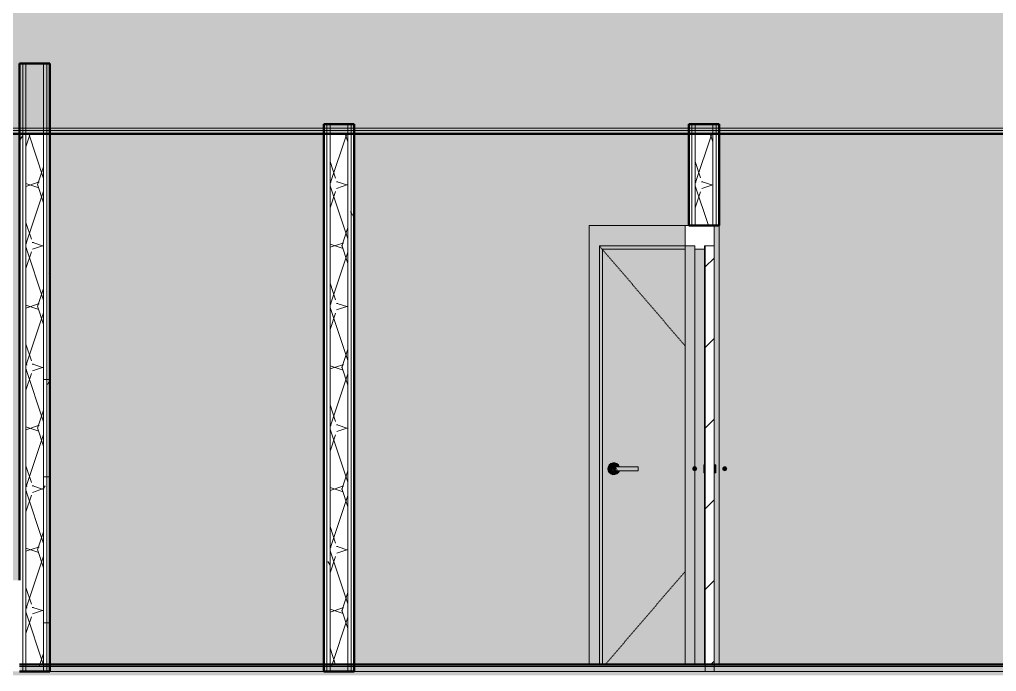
# Model space of a CAD drawing. Header units: inches. Extents: x 9566 to 17067, y -226 to 532.
# Drawn here: x 11584 to 11776.7, y 120 to 248.7 of the extents above; entities that cross this region are included whole.
import ezdxf

# ---------------------------------------------------------------- set-up
doc = ezdxf.new("R2010")
doc.units = ezdxf.units.IN
doc.header["$MEASUREMENT"] = 0
doc.linetypes.add('Dash 1_16_', pattern=[0.125, 0.0625, -0.0625])
for name, color, linetype, lineweight in [('A-AREA-PATT-1', 41, 'Continuous', 9), ('A-DOOR', 31, 'Continuous', 13), ('A-DOOR-7', 31, 'Dash 1_16_', 9), ('A-DOOR-8', 31, 'Continuous', 9), ('A-DOOR-9', 31, 'Continuous', 20), ('A-DOOR-FRAM', 31, 'Continuous', 9), ('A-DOOR-FRAM-6', 31, 'Continuous', 13), ('A-DOOR-FRAM-7', 31, 'Continuous', 20), ('A-FLOR-1', 192, 'Continuous', 5), ('A-FLOR-2', 192, 'Continuous', 50), ('A-FLOR-MCUT', 51, 'Continuous', 13), ('A-FLOR-PATT-1', 8, 'Continuous', 9), ('A-WALL', 113, 'Continuous', 13), ('A-WALL-PATT-1', 111, 'Continuous', 9), ('I-WALL', 2, 'Continuous', 13), ('I-WALL-1', 2, 'Continuous', 5), ('I-WALL-2', 2, 'Continuous', 50)]:
    doc.layers.add(name, color=color, linetype=linetype, lineweight=lineweight)
doc.layers.add('A-AREA-PATT-2', color=7, linetype='Continuous', lineweight=9, transparency=0.9)
doc.layers.add('A-AREA-PATT-5', color=254, linetype='Continuous', lineweight=9, transparency=0.9)
pattern_1 = [(0, (11002.727, 72), (38.4, 9.6), [1.584, -27.216, 1.584, -27.216, -153.6]), (0, (11002.727, 72), (38.4, 9.6), [-57.6, 1.584, -56.016, 1.584, -27.216, -67.2]), (0, (11002.727, 72), (38.4, 9.6), [-144, 1.584, -17.616, 1.584, -46.416]), (120, (11017.127, 76.8), (-27.51384, 28.455376), [1.584, -27.216, 1.584, -27.216, -153.6]), (120, (11017.127, 76.8), (-27.51384, 28.455376), [-57.6, 1.584, -56.016, 1.584, -27.216, -67.2]), (120, (11017.127, 76.8), (-27.51384, 28.455376), [-144, 1.584, -17.616, 1.584, -46.416]), (240, (11021.927, 96), (-10.88616, -38.055376), [1.584, -27.216, 1.584, -27.216, -153.6]), (240, (11021.927, 96), (-10.88616, -38.055376), [-57.6, 1.584, -56.016, 1.584, -27.216, -67.2]), (240, (11021.927, 96), (-10.88616, -38.055376), [-144, 1.584, -17.616, 1.584, -46.416])]
pattern_2 = [(161.57, (11003.327, 72.6), (-4.8003375, -0.0004146), [0, -34.152, 3.792, 0]), (18.43, (11002.127, 72.6), (-4.8003375, 0.0004146), [0, -34.152, 3.792, 0]), (108.43, (11003.327, 72.6), (2.3991322, -12.001051), [11.382, -26.562]), (71.57, (11002.127, 72.6), (2.3991322, 12.001051), [11.382, -26.562])]

# ---------------------------------------------------------------- blocks, each defined once
blk = doc.blocks.new('HOLLOW METAL - UNIT DOOR-1758958-BUILDING SECTION - EAST_WEST - LOOKING NORTH')
at = {"layer": 'A-DOOR-8'}
for points in [[(11716.96, 159.66), (11717.35, 159.66), (11717.55, 160), (11717.35, 160.34), (11716.96, 160.34), (11716.76, 160)], [(11719.05, 159.19), (11719.24, 159.19), (11719.24, 160.81), (11718.92, 160.81), (11718.92, 159.19)], [(11721.3, 159.19), (11721.3, 160.81), (11720.99, 160.81), (11720.99, 159.19)], [(11723.27, 159.66), (11723.47, 160), (11723.27, 160.34), (11722.88, 160.34), (11722.68, 160), (11722.88, 159.66)]]:
    blk.add_hatch(color=256, dxfattribs=at).paths.add_polyline_path(points, flags=0)
at = {"layer": 'A-DOOR-FRAM'}
for points in [[(11715.99, 121.37), (11717.18, 121.37), (11717.18, 159.66), (11716.96, 159.66), (11716.76, 160), (11716.96, 160.34), (11717.18, 160.34), (11717.18, 204), (11715.24, 204), (11715.24, 121.37)], [(11719.05, 121.37), (11719.05, 159.19), (11718.92, 159.19), (11718.92, 160.81), (11719.05, 160.81), (11719.05, 203.37), (11717.18, 203.37), (11717.18, 160.34), (11717.35, 160.34), (11717.55, 160), (11717.35, 159.66), (11717.18, 159.66), (11717.18, 121.37)]]:
    blk.add_hatch(color=256, dxfattribs=at).paths.add_polyline_path(points, flags=0)
h = blk.add_hatch(color=256, dxfattribs=at)
h.paths.add_polyline_path([(11719.05, 121.37), (11719.24, 121.37), (11719.24, 159.19), (11719.05, 159.19), (11719.05, 150.3)], flags=0)
h.paths.add_polyline_path([(11719.24, 160.81), (11719.24, 204), (11719.05, 204), (11719.05, 160.81)], flags=0)
h = blk.add_hatch(dxfattribs=at)
h.set_pattern_fill('FP_20', color=256, style=0, pattern_type=2)
h.set_pattern_definition([(45, (11002.727, 72), (-7.95495, 7.95495), [])])
h.paths.add_polyline_path([(11720.99, 121.25), (11720.99, 204), (11719.24, 204), (11719.24, 121.25)], flags=0)
at = {"layer": 'A-DOOR-8'}
for p, q in [((11718.92, 160.81), (11718.92, 159.19)), ((11719.24, 160.81), (11718.92, 160.81)), ((11719.24, 159.19), (11719.24, 160.81)), ((11721.3, 160.81), (11720.99, 160.81)), ((11720.99, 160.81), (11720.99, 159.19)), ((11721.3, 159.19), (11721.3, 160.81)), ((11718.92, 159.19), (11719.24, 159.19)), ((11720.99, 159.19), (11721.3, 159.19))]:
    blk.add_line(p, q, dxfattribs=at)
for centre, start, end in [((11717.15, 160), 0, 180), ((11717.15, 160), 180, 0), ((11723.08, 160), 0, 180), ((11723.08, 160), 180, 0)]:
    blk.add_arc(centre, 0.394, start, end, dxfattribs=at)
at = {"layer": 'A-DOOR-9'}
for p, q in [((11719.24, 204), (11719.24, 120)), ((11720.99, 204), (11719.24, 204)), ((11720.99, 120), (11720.99, 204)), ((11719.24, 120), (11720.99, 120))]:
    blk.add_line(p, q, dxfattribs=at)
at = {"layer": 'A-DOOR-FRAM'}
for p, q in [((11715.24, 121.37), (11715.24, 204)), ((11717.18, 160.34), (11717.18, 203.37)), ((11719.05, 160.81), (11719.05, 203.37)), ((11717.18, 121.37), (11717.18, 159.66)), ((11719.05, 121.37), (11719.05, 159.19))]:
    blk.add_line(p, q, dxfattribs=at)
at = {"layer": 'A-DOOR-FRAM-7'}
for p, q in [((11720.99, 208), (11715.24, 208)), ((11715.24, 208), (11715.24, 204)), ((11720.99, 204), (11720.99, 208)), ((11715.24, 204), (11717.18, 204)), ((11717.18, 204), (11717.18, 203.37)), ((11717.18, 203.37), (11719.05, 203.37)), ((11719.05, 203.37), (11719.05, 204)), ((11719.05, 204), (11720.99, 204))]:
    blk.add_line(p, q, dxfattribs=at)
blk = doc.blocks.new('HOLLOW METAL - UNIT DOOR-V28-BUILDING SECTION - EAST_WEST - LOOKING NORTH')
at = {"layer": 'A-DOOR'}
h = blk.add_hatch(color=256, dxfattribs=at)
h.paths.add_polyline_path([(11715.24, 121.37), (11715.24, 203.37), (11698.96, 203.37), (11698.96, 121.37)], flags=0)
h.paths.add_polyline_path([(11701.19, 158.82), (11700.89, 158.86), (11700.6, 158.98), (11700.36, 159.16), (11700.17, 159.41), (11700.05, 159.69), (11700.01, 160), (11700.05, 160.31), (11700.17, 160.59), (11700.36, 160.84), (11700.6, 161.02), (11700.89, 161.14), (11701.19, 161.18), (11701.5, 161.14), (11701.78, 161.02), (11702.03, 160.84), (11702.22, 160.59), (11702.33, 160.39), (11706.02, 160.34), (11706.02, 159.61), (11702.3, 159.61), (11702.22, 159.41), (11702.03, 159.16), (11701.78, 158.98), (11701.5, 158.86)], flags=0)
h = blk.add_hatch(color=256, dxfattribs=at)
h.paths.add_polyline_path([(11701.88, 159.61), (11701.84, 159.66), (11701.87, 159.62)], flags=0)
h.paths.add_polyline_path([(11700.97, 160), (11701.05, 159.92), (11701.03, 160), (11701, 160.06)], flags=0)
h.paths.add_polyline_path([(11701.19, 158.82), (11701.5, 158.86), (11701.78, 158.98), (11702.03, 159.16), (11702.22, 159.41), (11702.27, 159.61), (11701.09, 159.66), (11701.01, 159.73), (11700.98, 160.09), (11701.03, 160.29), (11701.19, 160.36), (11701.39, 160.38), (11702.07, 160.39), (11702.3, 160.39), (11702.22, 160.59), (11702.03, 160.84), (11701.78, 161.02), (11701.5, 161.14), (11701.19, 161.18), (11700.89, 161.14), (11700.6, 161.02), (11700.36, 160.84), (11700.17, 160.59), (11700.05, 160.31), (11700.01, 160), (11700.05, 159.69), (11700.17, 159.41), (11700.36, 159.16), (11700.6, 158.98), (11700.89, 158.86)], flags=0)
h.paths.add_polyline_path([(11701.88, 159.62), (11701.84, 159.72), (11701.86, 159.66)], flags=0)
h.paths.add_polyline_path([(11701.88, 159.72), (11701.88, 159.8), (11701.85, 159.8)], flags=0)
h.paths.add_polyline_path([(11701.88, 159.8), (11701.84, 160.07), (11701.82, 160), (11701.85, 159.9)], flags=0)
h = blk.add_hatch(color=256, dxfattribs=at)
h.paths.add_polyline_path([(11701.51, 160), (11701.76, 159.81), (11701.61, 160)], flags=0)
h.paths.add_polyline_path([(11701.88, 159.61), (11701.51, 160), (11701.03, 160), (11701.01, 159.92), (11700.98, 159.9), (11701.03, 159.71), (11701.19, 159.64), (11701.39, 159.62), (11701.81, 159.62)], flags=0)
h.paths.add_polyline_path([(11701.88, 159.66), (11701.85, 159.8), (11701.76, 160), (11701.63, 160), (11701.84, 159.72)], flags=0)
h.paths.add_polyline_path([(11701.88, 159.8), (11701.82, 160), (11701.76, 160), (11701.82, 159.9)], flags=0)
h = blk.add_hatch(color=256, dxfattribs=at)
h.paths.add_polyline_path([(11701.76, 160), (11701.82, 160), (11701.8, 160.07), (11701.76, 160)], flags=0)
h.paths.add_polyline_path([(11701.51, 160), (11701.81, 160.38), (11701.52, 160.38), (11701.39, 160.38), (11701.12, 160.35), (11701.01, 160.27), (11701.03, 160.11), (11701.06, 160.17), (11701.03, 160), (11701.51, 160)], flags=0)
h.paths.add_polyline_path([(11701.63, 160), (11701.7, 160.2), (11701.51, 160), (11701.61, 160)], flags=0)
h.paths.add_polyline_path([(11701.76, 160), (11701.84, 160.28), (11701.63, 160)], flags=0)
for points in [[(11706.02, 160), (11706.02, 160.39), (11701.88, 160.34), (11701.88, 160), (11705.31, 160)], [(11702.79, 159.61), (11706.02, 159.66), (11706.02, 160), (11701.88, 160), (11701.89, 159.61), (11702.54, 159.61)]]:
    blk.add_hatch(color=256, dxfattribs=at).paths.add_polyline_path(points, flags=0)
at = {"layer": 'A-DOOR-FRAM-6'}
for points in [[(11696.34, 121.37), (11698.34, 121.37), (11698.34, 204), (11715.24, 204), (11715.24, 208), (11696.34, 208), (11696.34, 150.3)], [(11698.96, 121.37), (11698.96, 203.37), (11715.24, 203.37), (11715.24, 204), (11698.34, 204), (11698.35, 121.37)]]:
    blk.add_hatch(color=256, dxfattribs=at).paths.add_polyline_path(points, flags=0)
at = {"layer": 'A-DOOR-7'}
for p, q in [((11698.34, 204), (11715.24, 184.28)), ((11715.24, 139.72), (11699.52, 121.37))]:
    blk.add_line(p, q, dxfattribs=at)
at = {"layer": 'A-DOOR-8'}
for p, q in [((11706.02, 160.39), (11701.88, 160.39)), ((11706.02, 160.39), (11706.02, 160)), ((11706.02, 160), (11706.02, 159.61)), ((11701.88, 159.61), (11706.02, 159.61))]:
    blk.add_line(p, q, dxfattribs=at)
at = {"layer": 'A-DOOR-8', "flags": 128}
for points in [[(11701.88, 160.39), (11701.86, 160.39), (11701.84, 160.39), (11701.81, 160.39), (11701.79, 160.39), (11701.77, 160.39), (11701.74, 160.39), (11701.72, 160.39), (11701.7, 160.39), (11701.68, 160.39), (11701.65, 160.39), (11701.63, 160.39), (11701.61, 160.39), (11701.59, 160.39), (11701.57, 160.39), (11701.55, 160.39), (11701.53, 160.39), (11701.51, 160.39), (11701.49, 160.39), (11701.48, 160.39), (11701.46, 160.39), (11701.44, 160.39), (11701.43, 160.39), (11701.41, 160.39), (11701.4, 160.39), (11701.39, 160.39), (11701.37, 160.39), (11701.36, 160.39), (11701.35, 160.39), (11701.34, 160.39), (11701.33, 160.39), (11701.32, 160.39), (11701.32, 160.39), (11701.31, 160.39), (11701.31, 160.39), (11701.3, 160.39), (11701.3, 160.39), (11701.29, 160.39), (11701.29, 160.39), (11701.29, 160.39)], [(11701.29, 159.61), (11701.29, 159.61), (11701.29, 159.61), (11701.3, 159.61), (11701.3, 159.61), (11701.3, 159.61), (11701.31, 159.61), (11701.32, 159.61), (11701.32, 159.61), (11701.33, 159.61), (11701.34, 159.61), (11701.35, 159.61), (11701.36, 159.61), (11701.37, 159.61), (11701.38, 159.61), (11701.4, 159.61), (11701.41, 159.61), (11701.42, 159.61), (11701.44, 159.61), (11701.46, 159.61), (11701.47, 159.61), (11701.49, 159.61), (11701.51, 159.61), (11701.53, 159.61), (11701.54, 159.61), (11701.56, 159.61), (11701.58, 159.61), (11701.6, 159.61), (11701.63, 159.61), (11701.65, 159.61), (11701.67, 159.61), (11701.69, 159.61), (11701.71, 159.61), (11701.74, 159.61), (11701.76, 159.61), (11701.78, 159.61), (11701.81, 159.61), (11701.83, 159.61), (11701.85, 159.61), (11701.88, 159.61), (11701.88, 159.61)]]:
    blk.add_lwpolyline(points, dxfattribs=at)
at = {"layer": 'A-DOOR-8'}
for centre, radius, start, end in [((11701.19, 160), 1.18, 19.6343, 180), ((11701.19, 160), 1.18, 180, 340.4367), ((11701.29, 160), 0.394, 135, 180), ((11701.29, 160), 0.394, 180, 225), ((11701.29, 160), 0.394, 90, 105), ((11701.29, 160), 0.394, 255, 270)]:
    blk.add_arc(centre, radius, start, end, dxfattribs=at)
at = {"layer": 'A-DOOR-FRAM'}
for p, q in [((11715.24, 208), (11696.34, 208)), ((11696.34, 208), (11696.34, 121.37)), ((11698.34, 204), (11715.24, 204)), ((11698.34, 121.37), (11698.34, 204)), ((11698.96, 203.37), (11715.24, 203.37)), ((11698.96, 121.37), (11698.96, 203.37))]:
    blk.add_line(p, q, dxfattribs=at)

msp = doc.modelspace()

# ---------------------------------------------------------------- hatches: boundary and pattern name
at = {"layer": 'A-AREA-PATT-1'}
h = msp.add_hatch(color=256, dxfattribs=at)
h.paths.add_polyline_path([(11250.4519, 121.375), (11278.7437, 121.375), (11278.7437, 202.75), (11279.4937, 202.75), (11279.4937, 121.375), (11316.7437, 121.375), (11316.7437, 126), (11314.7437, 126), (11314.7437, 142), (11317.7437, 142), (11317.7437, 145), (11389.7437, 145), (11389.7437, 142), (11392.7437, 142), (11392.7437, 126), (11390.7437, 126), (11390.7437, 121.375), (11392.9394, 121.375), (11392.9394, 207), (11434.9394, 207), (11434.9394, 121.375), (11437.6894, 121.375), (11437.6894, 204), (11439.6894, 204), (11439.6894, 207), (11440.6894, 207), (11440.6894, 121.375), (11511.5894, 121.375), (11511.5894, 207), (11549.5894, 207), (11549.5894, 121.375), (11553.9894, 121.375), (11553.9894, 138), (11562.9894, 138), (11562.9894, 140), (11563.4894, 140), (11563.5405, 144), (11566.4894, 144), (11566.4894, 140), (11567.9894, 140), (11567.9894, 144), (11569.9894, 144), (11569.9894, 140), (11571.4894, 140), (11571.5405, 144), (11574.4894, 144), (11574.4894, 140), (11574.9894, 140), (11574.9942, 138), (11583.9894, 138), (11583.9894, 226.125), (11250.4519, 226.125), (11250.4519, 126.7526)], flags=0)
h.paths.add_polyline_path([(11318.7437, 121.375), (11388.7437, 121.375), (11388.7437, 126), (11318.7437, 126)], flags=0)
h = msp.add_hatch(color=256, dxfattribs=at)
h.paths.add_polyline_path([(11721.9894, 121.375), (11817.0144, 121.375), (11817.0144, 207), (11853.0144, 207), (11853.0144, 121.375), (11930.6644, 121.375), (11930.6644, 207), (11972.6644, 207), (11972.6644, 121.375), (12115.9019, 121.375), (12115.9019, 226.125), (11721.9894, 226.125), (11721.9894, 150.2974)], flags=0)
h.paths.add_polyline_path([(11722.8792, 159.659), (11722.6823, 160), (11722.8792, 160.341), (11723.2729, 160.341), (11723.4697, 160), (11723.2729, 159.659)], flags=0)
at = {"layer": 'A-AREA-PATT-2'}
msp.add_hatch(color=256, dxfattribs=at).paths.add_polyline_path([(11589.9894, 121.375), (11643.9894, 121.375), (11643.9894, 226.125), (11589.9894, 226.125), (11589.9894, 150.2974)], flags=0)
at = {"layer": 'A-AREA-PATT-5'}
h = msp.add_hatch(color=256, dxfattribs=at)
h.paths.add_polyline_path([(11649.9894, 121.375), (11696.3394, 121.375), (11696.3394, 208), (11715.9894, 208), (11715.9894, 226.125), (11649.9894, 226.125), (11649.9894, 150.2974)], flags=0)
h.paths.add_polyline_path([(10448.0394, 121.375), (10448.0394, 208), (10448.7894, 208), (10448.7894, 226.125), (10382.7894, 226.125), (10382.7894, 208), (10402.1894, 208), (10402.1894, 121.375), (10418.9772, 121.375)], flags=0)
at = {"layer": 'A-FLOR-1'}
h = msp.add_hatch(color=256, dxfattribs=at)
h.paths.add_polyline_path([(11431.9394, 226.75), (12116.5269, 226.75), (12116.5269, 227.25), (11249.8269, 227.25), (11249.8269, 226.75), (11409.2924, 226.75)], flags=0)
h.paths.add_polyline_path([(10246.7485, 226.75), (10849.3269, 226.75), (10849.3269, 227.25), (9982.6269, 227.25), (9982.6269, 226.75), (10245.8686, 226.75)], flags=0)
h = msp.add_hatch(color=256, dxfattribs=at)
h.paths.add_polyline_path([(12116.5269, 121.25), (12116.5269, 121.375), (11720.9894, 121.375), (11720.9894, 121.25), (12116.5203, 121.25)], flags=0)
h.paths.add_polyline_path([(11258.5923, 121.25), (11316.7437, 121.2604), (11316.7437, 121.375), (11250.4519, 121.375), (11250.4519, 121.25)], flags=0)
h.paths.add_polyline_path([(11318.7437, 121.25), (11388.7437, 121.2707), (11388.7437, 121.375), (11318.7437, 121.375), (11318.7437, 121.2607)], flags=0)
h.paths.add_polyline_path([(11392.9394, 121.25), (11437.6894, 121.2777), (11437.6894, 121.375), (11390.7437, 121.375), (11390.7437, 121.25), (11391.7437, 121.25)], flags=0)
h.paths.add_polyline_path([(11439.6894, 121.25), (11553.9894, 121.2944), (11553.9894, 121.375), (11439.6894, 121.375), (11439.6894, 121.278)], flags=0)
h.paths.add_polyline_path([(11667.6355, 121.25), (11719.2394, 121.25), (11719.2394, 121.375), (11648.7394, 121.375), (11648.7394, 121.25), (11649.9894, 121.25)], flags=0)
h.paths.add_polyline_path([(11585.2394, 121.25), (11585.2394, 121.375), (11583.9894, 121.375), (11583.9894, 121.25)], flags=0)
h.paths.add_polyline_path([(11643.9894, 121.25), (11645.2394, 121.25), (11645.2394, 121.375), (11588.7394, 121.375), (11588.7394, 121.25), (11589.9894, 121.25)], flags=0)
h.paths.add_polyline_path([(10505.0916, 121.25), (10510.0394, 121.25), (10510.0394, 121.375), (10453.5394, 121.375), (10453.5394, 121.25), (10462.0344, 121.25)], flags=0)
h.paths.add_polyline_path([(10513.5394, 121.25), (10514.7894, 121.25), (10514.7894, 121.375), (10513.5394, 121.3264)], flags=0)
h.paths.add_polyline_path([(10544.7894, 121.25), (10659.0894, 121.25), (10659.0894, 121.375), (10544.7894, 121.3308)], flags=0)
h.paths.add_polyline_path([(10450.0394, 121.25), (10450.0394, 121.375), (10379.5394, 121.375), (10379.5394, 121.25), (10448.0394, 121.25)], flags=0)
h.paths.add_polyline_path([(10376.7894, 121.25), (10377.7894, 121.25), (10377.7894, 121.375), (9982.6269, 121.375), (9982.6269, 121.25), (10375.9201, 121.25)], flags=0)
h.paths.add_polyline_path([(10668.3894, 121.25), (10708.0351, 121.25), (10708.0351, 121.375), (10661.0894, 121.3474), (10661.0894, 121.25), (10666.8394, 121.25)], flags=0)
h.paths.add_polyline_path([(10710.0351, 121.25), (10780.0351, 121.25), (10780.0351, 121.375), (10710.0351, 121.3544)], flags=0)
h.paths.add_polyline_path([(10782.0351, 121.25), (10849.3269, 121.25), (10849.3269, 121.375), (10782.0351, 121.3646)], flags=0)
h = msp.add_hatch(color=256, dxfattribs=at)
h.paths.add_polyline_path([(11273.9937, 121), (11316.7437, 121.0208), (11316.7437, 121.25), (11249.8269, 121.25), (11249.8269, 121), (11258.5923, 121)], flags=0)
h.paths.add_polyline_path([(12116.5269, 121), (12116.5203, 121.25), (11648.7394, 121.25), (11648.7394, 121), (12116.5072, 121)], flags=0)
h.paths.add_polyline_path([(11318.7437, 121), (11388.7437, 121.0414), (11388.7437, 121.25), (11318.7437, 121.25), (11318.7437, 121.0213)], flags=0)
h.paths.add_polyline_path([(11392.9751, 121), (11553.9894, 121), (11553.9894, 121.25), (11390.7437, 121.25), (11390.7437, 121), (11392.9394, 121)], flags=0)
h.paths.add_polyline_path([(11643.9894, 121), (11645.2394, 121), (11645.2394, 121.25), (11588.7394, 121.25), (11588.7394, 121), (11589.9894, 121)], flags=0)
h.paths.add_polyline_path([(11583.9894, 121), (11585.2394, 121), (11585.2394, 121.25), (11583.9894, 121.25), (11583.9894, 121.0974)], flags=0)
h.paths.add_polyline_path([(10544.7894, 121), (10708.0351, 121), (10708.0351, 121.25), (10544.7894, 121.25), (10544.7894, 121.1617)], flags=0)
h.paths.add_polyline_path([(10508.7894, 121), (10510.0394, 121), (10510.0394, 121.25), (10453.5394, 121.25), (10453.5394, 121), (10505.0916, 121)], flags=0)
h.paths.add_polyline_path([(10514.7894, 121), (10514.7894, 121.25), (10513.5394, 121.25), (10513.5394, 121)], flags=0)
h.paths.add_polyline_path([(10448.0394, 121), (10450.0394, 121), (10450.0394, 121.25), (9982.6269, 121.25), (9982.6269, 121), (10418.9772, 121)], flags=0)
h.paths.add_polyline_path([(10710.0351, 121), (10780.0351, 121), (10780.0351, 121.25), (10710.0351, 121.2088)], flags=0)
h.paths.add_polyline_path([(10782.0351, 121), (10849.3269, 121), (10849.3269, 121.25), (10782.0351, 121.2293)], flags=0)
h = msp.add_hatch(color=256, dxfattribs=at)
h.paths.add_polyline_path([(12119.7359, 119.25), (12121.8394, 119.25), (12121.8394, 120), (11249.8269, 120), (11249.8269, 119.25), (12116.5269, 119.25)], flags=0)
h.paths.add_polyline_path([(10508.7894, 119.25), (10849.3269, 119.25), (10849.3269, 120), (9982.6269, 120), (9982.6269, 119.25), (10505.0916, 119.25)], flags=0)
at = {"layer": 'A-FLOR-PATT-1'}
h = msp.add_hatch(dxfattribs=at)
h.set_pattern_fill('FP_4', color=256, style=0, pattern_type=2)
h.set_pattern_definition(pattern_2)
h.paths.add_polyline_path([(12121.8394, 227.25), (12121.8394, 249.875), (12122.0269, 249.875), (12122.0269, 251.25), (11244.3269, 251.25), (11244.3269, 227.25), (12119.7769, 227.25)], flags=0)
h.paths.add_polyline_path([(9982.6269, 227.25), (10854.8269, 227.25), (10854.8269, 251.25), (9977.1269, 251.25), (9977.1269, 227.25), (9979.0019, 227.25)], flags=0)
h = msp.add_hatch(dxfattribs=at)
h.set_pattern_fill('FP_3', color=256, style=0, pattern_type=2)
h.set_pattern_definition(pattern_1)
h.paths.add_polyline_path([(11431.9394, 226.125), (12116.5269, 226.125), (12116.5269, 226.75), (11249.8269, 226.7461), (11249.8269, 226.125), (11431.8925, 226.125)], flags=0)
h.paths.add_polyline_path([(10848.7019, 226.125), (10849.3269, 226.125), (10849.3269, 226.75), (9982.6269, 226.75), (9982.6269, 226.125), (10848.5144, 226.125)], flags=0)
h = msp.add_hatch(dxfattribs=at)
h.set_pattern_fill('FP_2', color=256, style=0, pattern_type=2)
h.set_pattern_definition([(50, (11002.727, 72), (34.4287, -3.012), [3.6, -39.6]), (355, (11002.727, 72), (-6.6596, 36.1048), [2.88, -31.68]), (100.451, (11005.596, 71.75), (27.7688, 33.0931), [3.06, -33.655]), (46.184, (11002.727, 81.6), (51.2275, -7.9453), [5.4, -59.4]), (96.636, (11006.996, 80.94), (44.8632, 46.7577), [4.589, -50.482]), (351.184, (11002.727, 81.6), (44.8642, 46.7574), [4.32, -47.52]), (21, (11007.527, 79.2), (28.65176, -19.3257), [3.6, -39.6]), (326, (11007.527, 79.2), (11.6793, 34.8066), [2.88, -31.68]), (71.451, (11009.915, 77.59), (40.331, 15.4813), [3.06, -33.655]), (37.5, (11002.727, 72), (0.58311, 15.97898), [1.584, -29.712, 1.584, -30.576, -31.8]), (37.5, (11002.727, 72), (0.58311, 15.97898), [-63.456, 1.584, -30.216]), (7.5, (11002.727, 72), (12.6269, 18.9321), [1.584, -16.752, 1.584, -28.992, -12.12]), (7.5, (11002.727, 72), (12.6269, 18.9321), [-48.912, 1.584, -10.536]), (327.5, (10992.023, 72), (25.62299, -1.0828), [1.584, -10.416, 1.584, -35.856, -49.68]), (327.5, (10992.023, 72), (25.62299, -1.0828), [-49.44, 1.584, -48.096]), (317.5, (10987.223, 72), (27.99243, 4.80496), [1.584, -14.016, 1.584, -23.28, -35.28]), (317.5, (10987.223, 72), (27.99243, 4.80496), [-40.464, 1.584, -33.696])])
h.paths.add_polyline_path([(12055.1501, 120), (12116.5269, 120), (12116.5269, 121), (11583.9894, 121), (11583.9894, 120), (12012.0929, 120)], flags=0)
h.paths.add_polyline_path([(11546.5894, 120), (11553.9894, 120), (11553.9894, 121), (11390.7437, 121), (11390.7437, 120), (11538.464, 120)], flags=0)
h.paths.add_polyline_path([(11388.7437, 120), (11388.7437, 121), (11318.7437, 121), (11318.7437, 120), (11387.7638, 120)], flags=0)
h.paths.add_polyline_path([(11301.6495, 120), (11316.7437, 120), (11316.7437, 121), (11249.8269, 121), (11249.8269, 120), (11280.1209, 120)], flags=0)
h.paths.add_polyline_path([(10708.0351, 120), (10708.0351, 121), (10544.7894, 121), (10544.7894, 120), (10704.2311, 120)], flags=0)
h.paths.add_polyline_path([(10782.0351, 120), (10854.8269, 120), (10854.8269, 121), (10782.0351, 121), (10782.0351, 120.8664)], flags=0)
h.paths.add_polyline_path([(10710.0351, 120), (10780.0351, 120), (10780.0351, 121), (10710.0351, 121), (10710.0351, 120.835)], flags=0)
h.paths.add_polyline_path([(10418.9772, 120), (10514.7894, 120), (10514.7894, 121), (9977.1269, 121), (9977.1269, 120), (10402.1894, 120)], flags=0)
at = {"layer": 'A-WALL-PATT-1'}
h = msp.add_hatch(dxfattribs=at)
h.set_pattern_fill('FP_3', color=256, style=0, pattern_type=2)
h.set_pattern_definition(pattern_1)
h.paths.add_polyline_path([(11584.6144, 121.375), (11584.6144, 226.125), (11583.9894, 226.125), (11583.9894, 121.375)], flags=0)
h = msp.add_hatch(dxfattribs=at)
h.set_pattern_fill('FP_4', color=256, style=0, pattern_type=2)
h.set_pattern_definition(pattern_2)
h.paths.add_polyline_path([(11585.2394, 121), (11588.7394, 121), (11588.7394, 226.125), (11585.2394, 226.125), (11585.2394, 138)], flags=0)
h = msp.add_hatch(dxfattribs=at)
h.set_pattern_fill('FP_3', color=256, style=0, pattern_type=2)
h.set_pattern_definition(pattern_1)
h.paths.add_polyline_path([(11588.7394, 121.375), (11589.3644, 121.375), (11589.3644, 226.125), (11588.7394, 226.125), (11588.7394, 138)], flags=0)
h = msp.add_hatch(dxfattribs=at)
h.set_pattern_fill('FP_3', color=256, style=0, pattern_type=2)
h.set_pattern_definition(pattern_1)
h.paths.add_polyline_path([(11589.3644, 121.375), (11589.9894, 121.375), (11589.9894, 226.125), (11589.3644, 226.125), (11589.3644, 138)], flags=0)
h = msp.add_hatch(dxfattribs=at)
h.set_pattern_fill('FP_3', color=256, style=0, pattern_type=2)
h.set_pattern_definition(pattern_1)
h.paths.add_polyline_path([(11645.2394, 121.375), (11645.2394, 226.125), (11644.6144, 226.125), (11644.6144, 121.375)], flags=0)
h = msp.add_hatch(dxfattribs=at)
h.set_pattern_fill('FP_4', color=256, style=0, pattern_type=2)
h.set_pattern_definition(pattern_2)
h.paths.add_polyline_path([(11648.7394, 121), (11648.7394, 226.125), (11645.2394, 226.125), (11645.2394, 121)], flags=0)
h = msp.add_hatch(dxfattribs=at)
h.set_pattern_fill('FP_3', color=256, style=0, pattern_type=2)
h.set_pattern_definition(pattern_1)
h.paths.add_polyline_path([(11649.3644, 121.375), (11649.3644, 226.125), (11648.7394, 226.125), (11648.7394, 121.375)], flags=0)
h = msp.add_hatch(dxfattribs=at)
h.set_pattern_fill('FP_3', color=256, style=0, pattern_type=2)
h.set_pattern_definition(pattern_1)
h.paths.add_polyline_path([(11649.3644, 121.375), (11649.9894, 121.375), (11649.9894, 226.125), (11649.3644, 226.125), (11649.3644, 150.2974)], flags=0)
h = msp.add_hatch(dxfattribs=at)
h.set_pattern_fill('FP_4', color=256, style=0, pattern_type=2)
h.set_pattern_definition(pattern_2)
h.paths.add_polyline_path([(11720.7394, 208), (11720.7394, 226.125), (11717.2394, 226.125), (11717.2394, 208)], flags=0)
at = {"layer": 'I-WALL-1'}
msp.add_hatch(color=256, dxfattribs=at).paths.add_polyline_path([(11721.9894, 121.375), (11721.9894, 208), (11720.9894, 208), (11720.9894, 160.8095), (11721.3044, 160.8095), (11721.3044, 159.1905), (11720.9894, 159.1905), (11720.9894, 121.375)], flags=0)

# ---------------------------------------------------------------- linework, layer by layer
at = {"layer": 'A-FLOR-2'}
for p, q in [((11244.3269, 226.125), (12115.9019, 226.125)), ((12115.9019, 121.375), (11583.9894, 121.375))]:
    msp.add_line(p, q, dxfattribs=at)
at = {"layer": 'A-FLOR-MCUT'}
for p, q in [((12116.5269, 227.25), (11244.3269, 227.25)), ((12116.5269, 226.75), (11244.3269, 226.75)), ((12116.5269, 121.25), (11583.9894, 121.25)), ((12116.5269, 121), (11583.9894, 121)), ((12116.5269, 120), (11589.9894, 120))]:
    msp.add_line(p, q, dxfattribs=at)
at = {"layer": 'A-WALL'}
for p, q in [((11584.6144, 120), (11584.6144, 240)), ((11585.2394, 120), (11585.2394, 240)), ((11588.7394, 120), (11588.7394, 240)), ((11589.3644, 120), (11589.3644, 240)), ((11644.6144, 228), (11644.6144, 120)), ((11645.2394, 228), (11645.2394, 120)), ((11648.7394, 228), (11648.7394, 120)), ((11649.3644, 228), (11649.3644, 120)), ((11716.6144, 208), (11716.6144, 228)), ((11717.2394, 208), (11717.2394, 228)), ((11720.7394, 208), (11720.7394, 228)), ((11721.3644, 208), (11721.3644, 228))]:
    msp.add_line(p, q, dxfattribs=at)
at = {"layer": 'I-WALL'}
msp.add_line((11721.9894, 208), (11721.9894, 121.375), dxfattribs=at)
at = {"layer": 'I-WALL-2'}
for p, q in [((11583.9894, 240), (11583.9894, 138)), ((11589.9894, 240), (11583.9894, 240)), ((11589.9894, 120), (11589.9894, 240)), ((11643.9894, 228), (11643.9894, 120)), ((11649.9894, 228), (11643.9894, 228)), ((11649.9894, 120), (11649.9894, 228)), ((11721.9894, 228), (11715.9894, 228)), ((11715.9894, 228), (11715.9894, 208)), ((11721.9894, 208), (11721.9894, 228)), ((11715.9894, 208), (11721.9894, 208)), ((11583.9894, 120), (11589.9894, 120)), ((11643.9894, 120), (11649.9894, 120))]:
    msp.add_line(p, q, dxfattribs=at)

# ---------------------------------------------------------------- block references
at = {"layer": 'A-DOOR'}
msp.add_blockref('HOLLOW METAL - UNIT DOOR-V28-BUILDING SECTION - EAST_WEST - LOOKING NORTH', (0, 0), dxfattribs=at)
at = {"layer": 'A-DOOR-8'}
msp.add_blockref('HOLLOW METAL - UNIT DOOR-1758958-BUILDING SECTION - EAST_WEST - LOOKING NORTH', (0, 0), dxfattribs=at)

doc.saveas('drawing.dxf')
